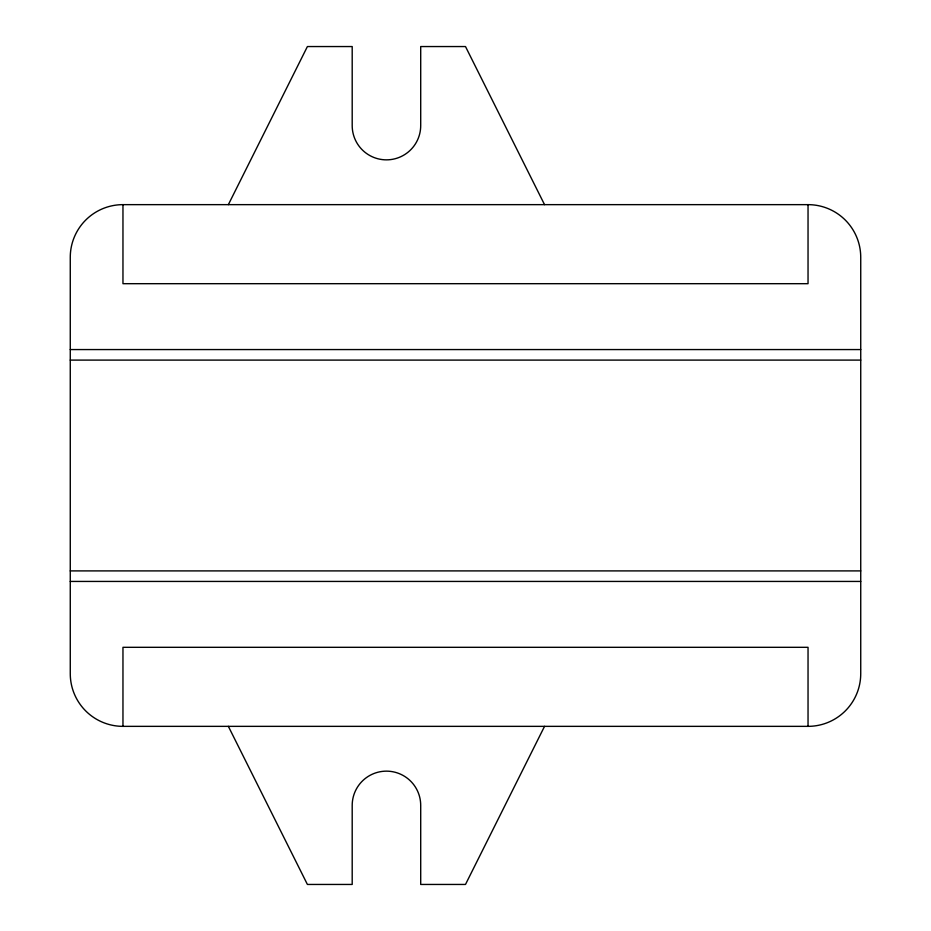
<?xml version="1.0" encoding="UTF-8"?>
<svg xmlns="http://www.w3.org/2000/svg" width="931" height="931" viewBox="0 0 931 931"><rect width="100%" height="100%" fill="white"/><g stroke="black" fill="none" stroke-linecap="round" stroke-linejoin="round"><path stroke-width="1.4" d="M228.363 204.645L307.405 46.55L352.197 46.55L352.197 125.592A34.249 34.249 0 0 0 386.458 159.853A34.249 34.249 0 0 0 420.707 125.592L420.707 46.55L465.5 46.55L544.542 204.645M544.542 726.355L465.5 884.45L420.707 884.45L420.707 805.408A34.249 34.249 0 0 0 386.458 771.147A34.249 34.249 0 0 0 352.197 805.408L352.197 884.45L307.405 884.45L228.363 726.355M122.962 204.645L808.038 204.645A52.695 52.695 0 0 1 860.733 257.34L860.733 673.66A52.695 52.695 0 0 1 808.038 726.355L122.962 726.355A52.695 52.695 0 0 1 70.267 673.66L70.267 257.34A52.695 52.695 0 0 1 122.962 204.645L122.962 283.687L808.038 283.687L808.038 204.645M70.267 349.567L860.733 349.567M70.267 360.099L860.733 360.099M70.267 570.901L860.733 570.901M70.267 581.433L860.733 581.433M808.038 726.355L808.038 647.313L122.962 647.313L122.962 726.355"/></g></svg>
